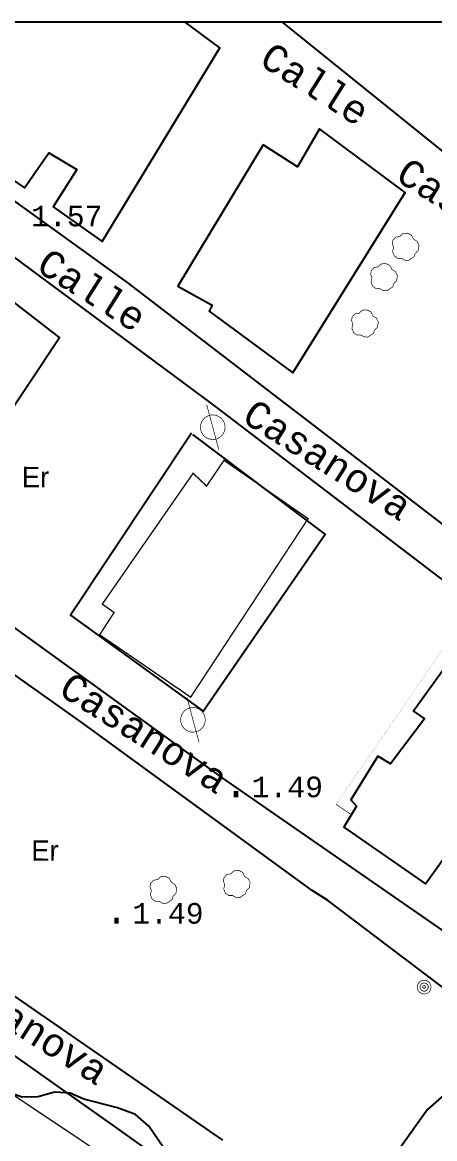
# Model space of a CAD drawing. Extents: x 743000 to 743800, y 4405200 to 4405700.
# Drawn here: x 743436.7 to 743466.8, y 4405618.8 to 4405700 of the extents above; entities that cross this region are included whole.
import ezdxf

# ---------------------------------------------------------------- set-up
doc = ezdxf.new("R2010")
doc.units = 0
doc.header["$MEASUREMENT"] = 0
for name, color, linetype in [('2', 7, 'CONTINUOUS'), ('21', 7, 'CONTINUOUS'), ('24', 7, 'CONTINUOUS'), ('41', 7, 'CONTINUOUS'), ('42', 7, 'CONTINUOUS'), ('50', 7, 'CONTINUOUS'), ('51', 7, 'CONTINUOUS'), ('6', 7, 'CONTINUOUS'), ('7', 7, 'CONTINUOUS'), ('8', 7, 'CONTINUOUS')]:
    doc.layers.add(name, color=color, linetype=linetype)
doc.styles.add('MONOTXT', font='monotxt', dxfattribs={"height": 0.2})
doc.styles.get("Standard").update_dxf_attribs({"font": 'txt', "height": 0.2})

msp = doc.modelspace()

# ---------------------------------------------------------------- linework, layer by layer
at = {"layer": '2', "color": 7, "linetype": 'Continuous'}
msp.add_3dface([(743800, 4405200), (743800, 4405700), (743000.0000000001, 4405700), (743000.0000000001, 4405200)], dxfattribs=at)
at = {"layer": '21', "color": 30, "linetype": 'Continuous', "elevation": 2}
for points in [[(743488.0999999999, 4405618.7), (743487.1199999999, 4405619.22), (743484.66, 4405619.99), (743481.9599999998, 4405620.310000001), (743480.54, 4405620.68), (743477.69, 4405622.03), (743476.1700000002, 4405622.52), (743472.23, 4405623.09), (743471.1099999999, 4405623.09), (743469.8699999999, 4405622.87), (743468.52, 4405622.44), (743467.25, 4405621.79), (743466.24, 4405620.91), (743463.3999999998, 4405616.92)], [(743449.8, 4405614.03), (743445.9599999998, 4405619.69), (743444.9699999999, 4405620.54), (743443.6700000002, 4405621.03), (743441.22, 4405621.64), (743440.2299999999, 4405622.08), (743439.0899999999, 4405622.17), (743437.89, 4405621.83), (743436.7399999999, 4405621.79), (743435.79, 4405622.11)]]:
    msp.add_lwpolyline(points, dxfattribs=at)
at = {"layer": '41', "color": 1, "linetype": 'Continuous', "extrusion": (-0.6181967676948606, -0.7860233815934655, 0), "const_width": 0.05, "elevation": -3922580.664422}
msp.add_lwpolyline([(-2139209.020004068, 7.31), (-2139218.43448228, 8.35)], dxfattribs=at)
at = {"layer": '41', "color": 1, "linetype": 'Continuous', "extrusion": (0.5568929988031854, 0.8305842449047509, 0), "const_width": 0.05, "elevation": 4073309.818679}
msp.add_lwpolyline([(1836003.11409656, 8.62), (1835993.65087829, 7.31)], dxfattribs=at)
at = {"layer": '41', "color": 1, "linetype": 'Continuous', "extrusion": (-0.8057119761863228, 0.5692739091903364, 0.1635708645972233), "const_width": 0.05, "elevation": 1909003.945424}
msp.add_lwpolyline([(-4027166.226900943, -316518.2037021536), (-4027150.886739281, -316516.9163637485), (-4027150.907536298, -316508.4726401928)], dxfattribs=at)
at = {"layer": '41', "color": 3, "linetype": 'Continuous'}
msp.add_polyline3d([(743455.65, 4405700, 1.22), (743471.0099999999, 4405687.64, 1.23), (743471.0099999999, 4405687.64, 1.23), (743471.8900000001, 4405687.15, 1.23), (743473.0099999999, 4405688.03, 1.23), (743475.81, 4405691.59, 1.27), (743476.6099999999, 4405692.2, 1.27), (743477.9400000002, 4405691.61, 1.28), (743481.98, 4405687.97, 1.28), (743483.07, 4405688.02, 1.28), (743483.8299999998, 4405688.97, 1.28), (743485.3000000002, 4405691.19, 1.28), (743485.82, 4405692.65, 1.28)], dxfattribs=at)
at = {"layer": '41', "color": 1, "linetype": 'Continuous'}
for points in [[(743422.93, 4405668.63, 8.51), (743430.68, 4405663.93, 2.06), (743439.4500000002, 4405677.060000001, 1.87), (743432.41, 4405682.5, 8.41)], [(743449.0599999998, 4405670.11, 2.55), (743440.2399999999, 4405656.87, 2.39), (743449.91, 4405649.88, 1.94), (743458.79, 4405662.75, 2.35), (743449.1399999999, 4405670.01, 2.35)]]:
    msp.add_polyline3d(points, dxfattribs=at)
at = {"layer": '42', "color": 3, "linetype": 'Continuous', "const_width": 0.05}
for points, elevation in [([(743465.2699999998, 4405682.96), (743464.86, 4405682.69), (743464.59, 4405682.69), (743464.3299999998, 4405682.84), (743464.05, 4405682.84), (743463.8199999998, 4405683), (743463.6900000002, 4405683.3), (743463.76, 4405683.63), (743463.6599999998, 4405683.89), (743463.7099999998, 4405684.14), (743463.9199999998, 4405684.37), (743464.2199999999, 4405684.42), (743464.4300000002, 4405684.63), (743464.78, 4405684.66), (743465.0600000002, 4405684.52), (743465.2299999999, 4405684.21), (743465.4699999999, 4405684.07), (743465.6100000001, 4405683.78), (743465.55, 4405683.4), (743465.3399999999, 4405683.2), (743465.2699999998, 4405682.96)], 3.96), ([(743463.7, 4405680.75), (743463.2899999998, 4405680.48), (743463.02, 4405680.48), (743462.76, 4405680.63), (743462.48, 4405680.63), (743462.2499999999, 4405680.79), (743462.12, 4405681.09), (743462.19, 4405681.42), (743462.0899999999, 4405681.68), (743462.1400000001, 4405681.93), (743462.3499999999, 4405682.16), (743462.6500000001, 4405682.21), (743462.8599999999, 4405682.42), (743463.2099999998, 4405682.45), (743463.4899999999, 4405682.31), (743463.6599999998, 4405682), (743463.8999999998, 4405681.86), (743464.0400000002, 4405681.57), (743463.9799999999, 4405681.19), (743463.77, 4405680.99), (743463.7, 4405680.75)], 3.85), ([(743462.3099999998, 4405677.38), (743461.9, 4405677.11), (743461.63, 4405677.11), (743461.3699999999, 4405677.26), (743461.0899999999, 4405677.26), (743460.8599999999, 4405677.42), (743460.73, 4405677.72), (743460.8, 4405678.05), (743460.6999999998, 4405678.310000001), (743460.75, 4405678.56), (743460.9599999998, 4405678.79), (743461.26, 4405678.84), (743461.4699999999, 4405679.05), (743461.82, 4405679.08), (743462.0999999999, 4405678.94), (743462.2699999998, 4405678.63), (743462.51, 4405678.49), (743462.6500000001, 4405678.2), (743462.59, 4405677.82), (743462.3799999999, 4405677.62), (743462.3099999998, 4405677.38)], 3.67), ([(743447.64, 4405636.17), (743447.23, 4405635.9), (743446.9599999998, 4405635.9), (743446.7, 4405636.05), (743446.42, 4405636.05), (743446.19, 4405636.21), (743446.0600000002, 4405636.51), (743446.13, 4405636.84), (743446.03, 4405637.1), (743446.0799999998, 4405637.35), (743446.29, 4405637.58), (743446.5899999999, 4405637.63), (743446.8, 4405637.84), (743447.15, 4405637.87), (743447.43, 4405637.73), (743447.5999999999, 4405637.42), (743447.8399999999, 4405637.28), (743447.98, 4405636.99), (743447.92, 4405636.61), (743447.7099999998, 4405636.41), (743447.64, 4405636.17)], 3.92), ([(743452.98, 4405636.59), (743452.57, 4405636.32), (743452.2999999998, 4405636.32), (743452.0399999998, 4405636.47), (743451.76, 4405636.47), (743451.5299999998, 4405636.63), (743451.4, 4405636.93), (743451.47, 4405637.26), (743451.37, 4405637.52), (743451.4199999998, 4405637.77), (743451.63, 4405638), (743451.9299999998, 4405638.05), (743452.14, 4405638.26), (743452.49, 4405638.29), (743452.7699999998, 4405638.15), (743452.94, 4405637.84), (743453.18, 4405637.7), (743453.3199999998, 4405637.41), (743453.26, 4405637.03), (743453.05, 4405636.83), (743452.98, 4405636.59)], 3.93)]:
    msp.add_lwpolyline(points, dxfattribs=dict(at, elevation=elevation))
at = {"layer": '51', "color": 1, "linetype": 'Continuous', "extrusion": (-0.8616601041653957, 0.5074858272796192, 0), "const_width": 0.05, "elevation": 1595218.143585}
msp.add_lwpolyline([(-4173488.436259122, 7.53), (-4173500.633644088, 7.55)], dxfattribs=at)
at = {"layer": '51', "color": 1, "linetype": 'Continuous', "extrusion": (-0.0006410560000234545, 9.041010000330788e-05, 0.9999997904365875), "const_width": 0.1, "elevation": -67.704581}
msp.add_lwpolyline([(743449.0240146717, 4405667.214127217), (743442.4140160298, 4405657.694126872), (743443.2740158532, 4405657.084126926), (743442.2240160687, 4405655.464126872), (743448.8440147087, 4405650.924127274), (743457.3940193624, 4405663.914126812), (743451.2740142094, 4405668.154127344), (743450.0040144701, 4405666.284127277), (743449.0240146717, 4405667.214127217)], dxfattribs=at)
at = {"layer": '51', "color": 1, "linetype": 'Continuous', "extrusion": (-0.01141888849965139, 0.006952385199787748, 0.9999106326694733), "const_width": 0.1, "elevation": 22148.292673}
msp.add_lwpolyline([(743387.4293265761, 4405556.540549302), (743395.6287919296, 4405569.150895543), (743387.7879328042, 4405574.390980714), (743379.678347391, 4405561.650714278), (743387.4293265761, 4405556.540549302)], dxfattribs=at)
at = {"layer": '51', "color": 1, "linetype": 'Continuous'}
for points in [[(743432.48, 4405699.03, 5.52), (743429.45, 4405694.09, 5.51), (743429.92, 4405693.78, 5.51), (743429.51, 4405693.03, 5.51), (743436.89, 4405687.95, 8.47), (743438.6800000002, 4405690.51, 9.21), (743440.71, 4405689.29, 8.85), (743438.99, 4405686.57, 8.61), (743442.5499999998, 4405684.060000001, 8.61), (743451.11, 4405698.14, 8.57), (743448.5899999999, 4405700, 8.57)], [(743454.27, 4405691.08, 3.81), (743448.05, 4405680.8, 4.09), (743450.56, 4405679.42, 7.49), (743450.3299999998, 4405678.98, 7.49), (743456.4399999998, 4405674.51, 7.49), (743464.6099999999, 4405687.63, 7.49), (743458.3799999999, 4405692.25, 7.49), (743456.7699999998, 4405689.48, 4.24), (743454.27, 4405691.08, 3.81)], [(743474.94, 4405650.14, 11.75), (743470.0199999998, 4405653.82, 11.39), (743468.7500000001, 4405652.05, 11.43), (743467.4599999998, 4405653.01, 11.43), (743465.2000000002, 4405649.88, 11.96), (743466.01, 4405649.33, 11.96), (743463.54, 4405646.06, 11.95), (743462.6099999999, 4405646.61, 11.95), (743460.64, 4405643.42, 11.89), (743461.07, 4405642.96, 11.85), (743460.1299999999, 4405641.45, 11.85), (743466.0799999998, 4405637.32, 11.85), (743470.5400000002, 4405643.58, 11.85), (743471.13, 4405643.2, 11.75), (743474.4199999998, 4405647.92, 11.57), (743473.92, 4405648.34, 11.51), (743474.9099999998, 4405650.07, 11.51), (743474.94, 4405650.14, 11.75)]]:
    msp.add_polyline3d(points, dxfattribs=at)
at = {"layer": '6', "color": 7, "linetype": 'Continuous'}
for points in [[(743418.0999999999, 4405700, 1.74), (743427.26, 4405693.38, 1.69), (743444.3699999999, 4405681.060000001, 1.63), (743460.4799999999, 4405668.72, 1.64), (743476.99, 4405656.07, 1.99), (743484.64, 4405651.38, 1.99), (743492.9, 4405646.37, 1.99), (743494.2000000002, 4405646.46, 1.99), (743495.6199999999, 4405647.33, 1.99), (743496.9699999999, 4405648.84, 2.16), (743500.2699999998, 4405655.26, 2.22), (743503.8299999998, 4405663.12, 2.22)], [(743486.2399999999, 4405616.66, 2.81), (743469.03, 4405628.52, 2.38), (743458.95, 4405636.14, 2.24), (743457.84, 4405636.83, 2.24), (743441.18, 4405648.98, 2.03), (743423.75, 4405661.34, 1.96), (743407.32, 4405673.09, 1.96), (743389.91, 4405684.84, 1.95), (743378.94, 4405692.65, 1.95), (743377.4799999999, 4405693.42, 1.95), (743376.06, 4405693.85, 1.95), (743374.63, 4405693.88, 1.95), (743373.35, 4405693.65, 1.95), (743372.1700000002, 4405693.06, 1.95), (743371.18, 4405692.04, 1.95), (743370.31, 4405690.66, 1.87)], [(743433.53, 4405657.84, 1.77), (743451.31, 4405645.01, 1.78), (743468.58, 4405633.06, 2.38), (743485.37, 4405621.51, 2.42), (743489.4899999999, 4405619.48, 2.42), (743490.8200000002, 4405619.03, 2.42), (743492.16, 4405618.87, 2.42), (743493.4599999998, 4405619.39, 2.42), (743494.65, 4405620.61, 2.42), (743501.1600000001, 4405630.53, 2.31), (743501.87, 4405631.9, 2.31), (743501.9699999999, 4405633.23, 2.31), (743501.2099999998, 4405634.74, 2.31), (743500.5299999998, 4405635.53, 2.31), (743483.7299999999, 4405648.31, 2.3), (743467.0700000002, 4405659.62, 2.21), (743450.7699999998, 4405672.07, 1.92), (743434.3999999998, 4405684.21, 1.91)], [(743366.2199999999, 4405678.89, 1.82), (743382.4599999998, 4405665.45, 1.83), (743399.41, 4405653.98, 1.83), (743416.2499999999, 4405643.02, 1.84), (743433.8099999998, 4405630.75, 1.84), (743451.31, 4405618.68, 2.24)], [(743460.4599999998, 4405607.54, 2.45), (743443.56, 4405619.58, 2.23), (743426.66, 4405631.53, 2), (743409.3899999999, 4405642.82, 2), (743393.06, 4405654.7, 1.98), (743375.92, 4405666.24, 2.18), (743365.2899999998, 4405673.04, 2.45), (743364.02, 4405673.53, 2.45), (743362.93, 4405673.12, 2.45), (743361.7599999999, 4405671.84, 2.45), (743351.8199999998, 4405654.28, 2.44), (743351.3699999999, 4405653.26, 2.44), (743351.17, 4405651.38, 2.39), (743352.0599999998, 4405649.61, 2.39), (743352.83, 4405648.72, 2.39), (743369.6300000001, 4405635.82, 2.5), (743387.22, 4405624.18, 2.57), (743404.3399999999, 4405612.92, 2.57)]]:
    msp.add_polyline3d(points, dxfattribs=at)
at = {"layer": '7', "color": 7, "linetype": 'Continuous', "const_width": 0.05, "elevation": 2.38}
for points in [[(743466.23, 4405630.24), (743466.2, 4405630.25), (743466.1799999998, 4405630.27), (743466.15, 4405630.28), (743466.1200000001, 4405630.29), (743466.0799999998, 4405630.29), (743466.0500000002, 4405630.3), (743466.0199999998, 4405630.3), (743465.99, 4405630.3), (743465.9599999998, 4405630.3), (743465.93, 4405630.3), (743465.9, 4405630.3), (743465.87, 4405630.29), (743465.8399999999, 4405630.28), (743465.8, 4405630.27), (743465.7799999998, 4405630.26), (743465.7499999999, 4405630.24), (743465.7199999999, 4405630.23), (743465.7, 4405630.21), (743465.6699999998, 4405630.19), (743465.65, 4405630.17), (743465.62, 4405630.15), (743465.5999999999, 4405630.12), (743465.5799999998, 4405630.1), (743465.5700000002, 4405630.07), (743465.55, 4405630.04), (743465.54, 4405630.02), (743465.5199999998, 4405629.99), (743465.5099999999, 4405629.96), (743465.5, 4405629.93), (743465.5, 4405629.9), (743465.4899999999, 4405629.87), (743465.4899999999, 4405629.83), (743465.4899999999, 4405629.8), (743465.4899999999, 4405629.77), (743465.4899999999, 4405629.74), (743465.5, 4405629.71), (743465.5099999999, 4405629.68), (743465.5099999999, 4405629.65), (743465.5300000001, 4405629.62), (743465.54, 4405629.59), (743465.55, 4405629.560000001), (743465.5700000002, 4405629.53), (743465.5899999999, 4405629.51), (743465.6100000001, 4405629.48), (743465.6299999999, 4405629.46), (743465.65, 4405629.44), (743465.68, 4405629.42), (743465.7, 4405629.4), (743465.73, 4405629.38), (743465.7599999999, 4405629.36), (743465.7799999998, 4405629.35), (743465.8100000002, 4405629.34), (743465.8399999999, 4405629.33), (743465.87, 4405629.32), (743465.9, 4405629.32), (743465.9399999998, 4405629.31), (743465.97, 4405629.31), (743465.9999999999, 4405629.31), (743466.0299999998, 4405629.31), (743466.06, 4405629.31), (743466.0899999999, 4405629.32), (743466.1200000001, 4405629.33), (743466.15, 4405629.34), (743466.1799999998, 4405629.35), (743466.21, 4405629.36), (743466.24, 4405629.38), (743466.2699999998, 4405629.39), (743466.2899999998, 4405629.41), (743466.3200000002, 4405629.43), (743466.3399999999, 4405629.45), (743466.3599999999, 4405629.48), (743466.38, 4405629.5), (743466.4, 4405629.53), (743466.42, 4405629.55), (743466.43, 4405629.58), (743466.44, 4405629.61), (743466.46, 4405629.64), (743466.4699999999, 4405629.67), (743466.4699999999, 4405629.7), (743466.48, 4405629.73), (743466.48, 4405629.76), (743466.4899999999, 4405629.79), (743466.4899999999, 4405629.83), (743466.48, 4405629.86), (743466.48, 4405629.89), (743466.4699999999, 4405629.92), (743466.46, 4405629.95), (743466.45, 4405629.98), (743466.44, 4405630.01), (743466.43, 4405630.04), (743466.41, 4405630.07), (743466.39, 4405630.09), (743466.38, 4405630.12), (743466.3599999999, 4405630.14), (743466.3299999998, 4405630.16), (743466.31, 4405630.19), (743466.2899999998, 4405630.2), (743466.2599999999, 4405630.22), (743466.23, 4405630.24)], [(743466.13, 4405630.07), (743466.1200000001, 4405630.08), (743466.0999999999, 4405630.08), (743466.0799999998, 4405630.09), (743466.06, 4405630.09), (743466.0400000002, 4405630.1), (743466.0299999998, 4405630.1), (743466.01, 4405630.1), (743465.99, 4405630.1), (743465.97, 4405630.1), (743465.95, 4405630.1), (743465.93, 4405630.1), (743465.91, 4405630.09), (743465.89, 4405630.09), (743465.88, 4405630.08), (743465.8599999999, 4405630.08), (743465.8399999999, 4405630.07), (743465.8299999998, 4405630.06), (743465.8100000002, 4405630.05), (743465.8, 4405630.03), (743465.7799999998, 4405630.02), (743465.77, 4405630.01), (743465.7599999999, 4405629.99), (743465.7499999999, 4405629.98), (743465.73, 4405629.96), (743465.7199999999, 4405629.95), (743465.7199999999, 4405629.93), (743465.7099999998, 4405629.91), (743465.7, 4405629.9), (743465.7, 4405629.88), (743465.69, 4405629.86), (743465.69, 4405629.84), (743465.69, 4405629.82), (743465.69, 4405629.8), (743465.69, 4405629.78), (743465.69, 4405629.76), (743465.7, 4405629.75), (743465.7, 4405629.73), (743465.7099999998, 4405629.71), (743465.7099999998, 4405629.69), (743465.7199999999, 4405629.67), (743465.73, 4405629.66), (743465.7399999999, 4405629.64), (743465.7499999999, 4405629.63), (743465.7599999999, 4405629.61), (743465.77, 4405629.6), (743465.7900000002, 4405629.58), (743465.8, 4405629.57), (743465.82, 4405629.560000001), (743465.8299999998, 4405629.55), (743465.8499999999, 4405629.54), (743465.87, 4405629.53), (743465.88, 4405629.53), (743465.9, 4405629.52), (743465.92, 4405629.52), (743465.9399999998, 4405629.51), (743465.9599999998, 4405629.51), (743465.9799999999, 4405629.51), (743465.9999999999, 4405629.51), (743466.01, 4405629.51), (743466.0299999998, 4405629.51), (743466.0500000002, 4405629.51), (743466.07, 4405629.52), (743466.0899999999, 4405629.53), (743466.1099999999, 4405629.53), (743466.1200000001, 4405629.54), (743466.1399999999, 4405629.55), (743466.16, 4405629.560000001), (743466.17, 4405629.57), (743466.1799999998, 4405629.58), (743466.2, 4405629.6), (743466.21, 4405629.61), (743466.2199999999, 4405629.63), (743466.24, 4405629.64), (743466.2499999999, 4405629.66), (743466.2499999999, 4405629.67), (743466.2599999999, 4405629.69), (743466.2699999998, 4405629.71), (743466.2699999998, 4405629.73), (743466.28, 4405629.74), (743466.28, 4405629.76), (743466.28, 4405629.78), (743466.28, 4405629.8), (743466.2899999998, 4405629.82), (743466.28, 4405629.84), (743466.28, 4405629.86), (743466.28, 4405629.88), (743466.2699999998, 4405629.89), (743466.2599999999, 4405629.91), (743466.2599999999, 4405629.93), (743466.2499999999, 4405629.95), (743466.24, 4405629.96), (743466.23, 4405629.98), (743466.2199999999, 4405629.99), (743466.21, 4405630.01), (743466.19, 4405630.02), (743466.1799999998, 4405630.03), (743466.16, 4405630.05), (743466.15, 4405630.06), (743466.13, 4405630.07)], [(743466.0299999998, 4405629.89), (743466.0299999998, 4405629.9), (743466.0199999998, 4405629.9), (743466.0199999998, 4405629.9), (743466.01, 4405629.9), (743465.9999999999, 4405629.9), (743465.9999999999, 4405629.91), (743465.99, 4405629.91), (743465.9799999999, 4405629.91), (743465.9799999999, 4405629.91), (743465.97, 4405629.91), (743465.97, 4405629.91), (743465.9599999998, 4405629.9), (743465.9599999998, 4405629.9), (743465.95, 4405629.9), (743465.9399999998, 4405629.9), (743465.9399999998, 4405629.9), (743465.93, 4405629.89), (743465.93, 4405629.89), (743465.92, 4405629.89), (743465.92, 4405629.88), (743465.91, 4405629.88), (743465.91, 4405629.87), (743465.9, 4405629.87), (743465.9, 4405629.86), (743465.9, 4405629.86), (743465.89, 4405629.85), (743465.89, 4405629.85), (743465.89, 4405629.84), (743465.89, 4405629.84), (743465.89, 4405629.83), (743465.88, 4405629.82), (743465.88, 4405629.82), (743465.88, 4405629.810000001), (743465.88, 4405629.8), (743465.88, 4405629.8), (743465.88, 4405629.79), (743465.89, 4405629.79), (743465.89, 4405629.78), (743465.89, 4405629.77), (743465.89, 4405629.77), (743465.89, 4405629.76), (743465.9, 4405629.76), (743465.9, 4405629.75), (743465.9, 4405629.75), (743465.91, 4405629.74), (743465.91, 4405629.74), (743465.92, 4405629.73), (743465.92, 4405629.73), (743465.93, 4405629.73), (743465.93, 4405629.72), (743465.9399999998, 4405629.72), (743465.9399999998, 4405629.72), (743465.95, 4405629.72), (743465.9599999998, 4405629.71), (743465.9599999998, 4405629.71), (743465.97, 4405629.71), (743465.9799999999, 4405629.71), (743465.9799999999, 4405629.71), (743465.99, 4405629.71), (743465.99, 4405629.71), (743465.9999999999, 4405629.71), (743466.01, 4405629.71), (743466.01, 4405629.72), (743466.0199999998, 4405629.72), (743466.0199999998, 4405629.72), (743466.0299999998, 4405629.72), (743466.0299999998, 4405629.73), (743466.0400000002, 4405629.73), (743466.0400000002, 4405629.73), (743466.0500000002, 4405629.74), (743466.0500000002, 4405629.74), (743466.06, 4405629.75), (743466.06, 4405629.75), (743466.06, 4405629.76), (743466.07, 4405629.76), (743466.07, 4405629.77), (743466.07, 4405629.77), (743466.0799999998, 4405629.78), (743466.0799999998, 4405629.79), (743466.0799999998, 4405629.79), (743466.0799999998, 4405629.8), (743466.0799999998, 4405629.8), (743466.0799999998, 4405629.810000001), (743466.0799999998, 4405629.82), (743466.0799999998, 4405629.82), (743466.0799999998, 4405629.83), (743466.0799999998, 4405629.83), (743466.07, 4405629.84), (743466.07, 4405629.85), (743466.07, 4405629.85), (743466.07, 4405629.86), (743466.06, 4405629.86), (743466.06, 4405629.87), (743466.06, 4405629.87), (743466.0500000002, 4405629.88), (743466.0500000002, 4405629.88), (743466.0400000002, 4405629.89), (743466.0400000002, 4405629.89), (743466.0299999998, 4405629.89)]]:
    msp.add_lwpolyline(points, dxfattribs=at)
at = {"layer": '8', "color": 7, "linetype": 'Continuous', "const_width": 0.05}
for points, elevation in [([(743451.04, 4405668.9), (743450.1599999998, 4405672.18)], 9.64), ([(743451.0500000002, 4405671.310000001), (743450.9999999999, 4405671.34), (743450.94, 4405671.36), (743450.89, 4405671.39), (743450.8399999999, 4405671.4), (743450.78, 4405671.42), (743450.7299999999, 4405671.42), (743450.6699999998, 4405671.43), (743450.62, 4405671.43), (743450.56, 4405671.43), (743450.5, 4405671.43), (743450.4400000002, 4405671.42), (743450.39, 4405671.41), (743450.3299999998, 4405671.39), (743450.28, 4405671.38), (743450.2299999999, 4405671.35), (743450.1799999998, 4405671.33), (743450.13, 4405671.3), (743450.0799999998, 4405671.27), (743450.04, 4405671.24), (743449.99, 4405671.2), (743449.9500000002, 4405671.16), (743449.9199999998, 4405671.12), (743449.88, 4405671.07), (743449.8499999999, 4405671.02), (743449.82, 4405670.97), (743449.7900000002, 4405670.93), (743449.77, 4405670.87), (743449.7499999999, 4405670.82), (743449.7299999999, 4405670.76), (743449.7199999999, 4405670.71), (743449.7099999998, 4405670.65), (743449.7099999998, 4405670.6), (743449.7099999998, 4405670.54), (743449.7099999998, 4405670.48), (743449.7099999998, 4405670.43), (743449.7199999999, 4405670.37), (743449.7299999999, 4405670.32), (743449.7499999999, 4405670.26), (743449.77, 4405670.21), (743449.7900000002, 4405670.16), (743449.82, 4405670.1), (743449.8499999999, 4405670.06), (743449.88, 4405670.01), (743449.91, 4405669.97), (743449.9500000002, 4405669.92), (743449.99, 4405669.88), (743450.04, 4405669.85), (743450.0799999998, 4405669.810000001), (743450.13, 4405669.78), (743450.1799999998, 4405669.75), (743450.2299999999, 4405669.73), (743450.28, 4405669.71), (743450.3299999998, 4405669.69), (743450.39, 4405669.67), (743450.45, 4405669.66), (743450.5, 4405669.65), (743450.56, 4405669.65), (743450.61, 4405669.64), (743450.6699999998, 4405669.65), (743450.7299999999, 4405669.66), (743450.78, 4405669.67), (743450.8399999999, 4405669.68), (743450.89, 4405669.69), (743450.9500000002, 4405669.71), (743450.9999999999, 4405669.74), (743451.0500000002, 4405669.77), (743451.0999999999, 4405669.8), (743451.14, 4405669.83), (743451.1799999998, 4405669.87), (743451.23, 4405669.9), (743451.2699999998, 4405669.94), (743451.3, 4405669.99), (743451.3399999999, 4405670.03), (743451.37, 4405670.08), (743451.39, 4405670.13), (743451.4199999998, 4405670.18), (743451.44, 4405670.24), (743451.4599999998, 4405670.29), (743451.47, 4405670.34), (743451.48, 4405670.4), (743451.4899999999, 4405670.46), (743451.4899999999, 4405670.51), (743451.4899999999, 4405670.57), (743451.4899999999, 4405670.62), (743451.48, 4405670.68), (743451.47, 4405670.74), (743451.4599999998, 4405670.79), (743451.44, 4405670.85), (743451.4199999998, 4405670.9), (743451.4, 4405670.95), (743451.37, 4405671), (743451.3399999999, 4405671.05), (743451.3, 4405671.09), (743451.2699999998, 4405671.14), (743451.23, 4405671.18), (743451.19, 4405671.22), (743451.14, 4405671.25), (743451.0899999999, 4405671.28), (743451.0500000002, 4405671.310000001)], 9.64), ([(743449.6, 4405647.61), (743448.7199999999, 4405650.89)], 10.01), ([(743449.6099999999, 4405650.02), (743449.56, 4405650.05), (743449.5, 4405650.07), (743449.45, 4405650.1), (743449.4, 4405650.11), (743449.3399999999, 4405650.13), (743449.29, 4405650.13), (743449.2299999999, 4405650.14), (743449.18, 4405650.14), (743449.1199999999, 4405650.14), (743449.0599999998, 4405650.14), (743449, 4405650.13), (743448.9500000002, 4405650.12), (743448.89, 4405650.1), (743448.8399999999, 4405650.09), (743448.7899999998, 4405650.06), (743448.74, 4405650.04), (743448.6900000002, 4405650.01), (743448.6399999999, 4405649.98), (743448.6, 4405649.95), (743448.5499999998, 4405649.91), (743448.51, 4405649.87), (743448.48, 4405649.83), (743448.44, 4405649.78), (743448.41, 4405649.73), (743448.38, 4405649.68), (743448.3499999999, 4405649.64), (743448.3299999998, 4405649.58), (743448.31, 4405649.53), (743448.29, 4405649.47), (743448.2799999998, 4405649.42), (743448.27, 4405649.36), (743448.27, 4405649.31), (743448.27, 4405649.25), (743448.27, 4405649.19), (743448.27, 4405649.14), (743448.2799999998, 4405649.08), (743448.29, 4405649.03), (743448.31, 4405648.97), (743448.3299999998, 4405648.92), (743448.3499999999, 4405648.87), (743448.38, 4405648.810000001), (743448.41, 4405648.77), (743448.44, 4405648.72), (743448.4699999999, 4405648.68), (743448.51, 4405648.63), (743448.5499999998, 4405648.59), (743448.6, 4405648.560000001), (743448.6399999999, 4405648.52), (743448.6900000002, 4405648.49), (743448.74, 4405648.46), (743448.7899999998, 4405648.44), (743448.8399999999, 4405648.42), (743448.89, 4405648.4), (743448.9500000002, 4405648.38), (743449.01, 4405648.37), (743449.0599999998, 4405648.36), (743449.1199999999, 4405648.36), (743449.1700000002, 4405648.35), (743449.2299999999, 4405648.36), (743449.29, 4405648.37), (743449.3399999999, 4405648.38), (743449.4, 4405648.39), (743449.45, 4405648.4), (743449.51, 4405648.42), (743449.56, 4405648.45), (743449.6099999999, 4405648.48), (743449.66, 4405648.51), (743449.7000000002, 4405648.54), (743449.7399999999, 4405648.58), (743449.7900000002, 4405648.61), (743449.8299999998, 4405648.65), (743449.86, 4405648.7), (743449.8999999998, 4405648.74), (743449.9300000002, 4405648.79), (743449.9500000002, 4405648.84), (743449.9799999999, 4405648.89), (743449.9999999999, 4405648.95), (743450.02, 4405649), (743450.03, 4405649.05), (743450.04, 4405649.11), (743450.05, 4405649.17), (743450.05, 4405649.22), (743450.05, 4405649.28), (743450.05, 4405649.33), (743450.04, 4405649.39), (743450.03, 4405649.45), (743450.02, 4405649.5), (743449.9999999999, 4405649.560000001), (743449.9799999999, 4405649.61), (743449.9599999998, 4405649.66), (743449.9300000002, 4405649.71), (743449.8999999998, 4405649.76), (743449.86, 4405649.8), (743449.8299999998, 4405649.85), (743449.7900000002, 4405649.89), (743449.7499999999, 4405649.93), (743449.7000000002, 4405649.96), (743449.6499999998, 4405649.99), (743449.6099999999, 4405650.02)], 10.01)]:
    msp.add_lwpolyline(points, dxfattribs=dict(at, elevation=elevation))

# ---------------------------------------------------------------- texts
at = {"layer": '24', "color": 7, "linetype": 'Continuous', "style": 'MONOTXT'}
for s, height, p in [('1.57                        ', 1.5, (743437.38, 4405685.16, 1.57)), ('1.49                        ', 1.5, (743453.43, 4405643.62, 1.49)), ('.                           ', 1.99, (743451.43, 4405643.62, 1.49)), ('1.49                        ', 1.5, (743444.7399999999, 4405634.42, 1.49)), ('.                           ', 1.99, (743442.7399999999, 4405634.42, 1.49))]:
    msp.add_text(s, height=height, dxfattribs=at).set_placement(p)
at = {"layer": '42', "color": 7, "linetype": 'Continuous'}
for p in [(743436.6999999998, 4405666.17, 1.02), (743437.39, 4405639, 1.01)]:
    msp.add_text('Er                          ', height=1.49, rotation=359.7900000066, dxfattribs=at).set_placement(p)
at = {"layer": '50', "color": 7, "linetype": 'Continuous', "style": 'MONOTXT'}
for s, p in [('Calle                       ', (743453.88, 4405696.97)), ('Casanova                    ', (743463.8, 4405688.57)), ('Calle                       ', (743437.64, 4405681.98)), ('Casanova                    ', (743452.62, 4405671.01)), ('Casanova                    ', (743439.27, 4405651.15)), ('Casanova                    ', (743430.54, 4405629.95))]:
    msp.add_text(s, height=1.99, rotation=327.6999999869, dxfattribs=at).set_placement(p)

doc.saveas('drawing.dxf')
